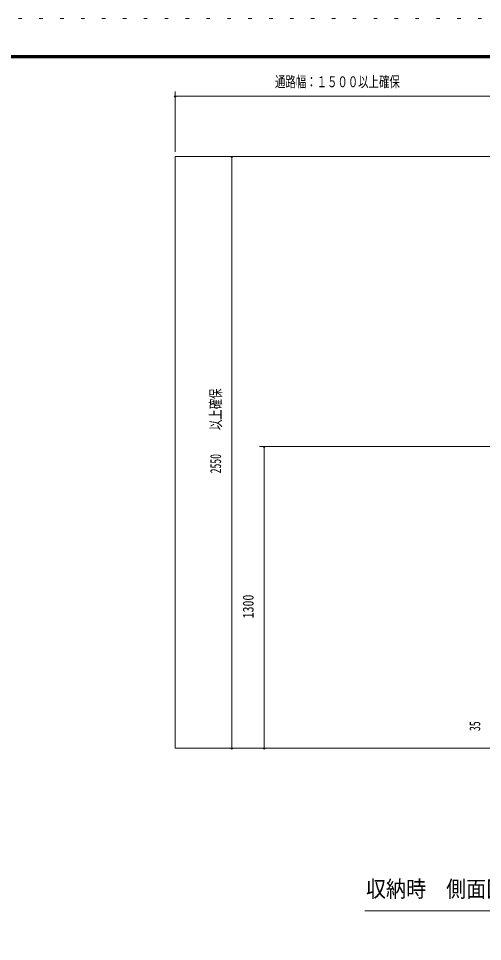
# Model space of a CAD drawing. Units: millimetres, scale not verified. Extents: x -11302 to 11317, y -7291 to 7278.
# Drawn here: x -4552 to -2554, y 3300 to 7278 of the extents above; entities that cross this region are included whole.
import ezdxf
from ezdxf.enums import TextEntityAlignment as Align

# ---------------------------------------------------------------- set-up
doc = ezdxf.new("R2010")
doc.units = ezdxf.units.MM
doc.header["$LTSCALE"] = 30
doc.linetypes.add('USER6', pattern=[3, 0.5, -2.5])
for name, color, linetype, lineweight in [('0-1_0-00', 4, 'Continuous', 18), ('0-2_2ラック-03BODL', 7, 'Continuous', 18), ('0-A_2ラック-F寸法', 3, 'Continuous', 18), ('0-F_F-E_J_ADD', 7, 'USER6', 18)]:
    doc.layers.add(name, color=color, linetype=linetype, lineweight=lineweight)
doc.styles.add('ＭＳ ゴシック', font='')
doc.styles.get('ＭＳ ゴシック').set_extended_font_data('MS Gothic')

msp = doc.modelspace()

# ---------------------------------------------------------------- linework, layer by layer
at = {"layer": '0-1_0-00', "color": 5}
for points in [[(377.69, 7117.92), (-11102.31, 7117.92), (-11102.31, -922.08), (377.69, -922.08)], [(376.68, 7116.92), (376.68, -921.08), (-11101.31, -921.08), (-11101.31, 7116.92)], [(375.68, 7115.92), (375.68, -920.08), (-11100.31, -920.08), (-11100.31, 7115.92)], [(374.68, 7114.92), (374.68, -919.08), (-11099.31, -919.08), (-11099.31, 7114.92)], [(373.69, 7113.92), (373.69, -918.08), (-11098.31, -918.08), (-11098.31, 7113.92)], [(372.69, 7112.92), (372.69, -917.08), (-11097.31, -917.08), (-11097.31, 7112.92)], [(371.68, 7111.92), (371.68, -916.08), (-11096.31, -916.08), (-11096.31, 7111.92)], [(370.69, 7110.92), (370.69, -915.08), (-11095.31, -915.08), (-11095.31, 7110.92)], [(369.68, 7109.92), (369.68, -914.08), (-11094.31, -914.08), (-11094.31, 7109.92)], [(368.69, 7108.92), (368.69, -913.08), (-11093.31, -913.08), (-11093.31, 7108.92)], [(367.68, 7107.92), (367.68, -912.08), (-11092.31, -912.08), (-11092.31, 7107.92)]]:
    msp.add_lwpolyline(points, close=True, dxfattribs=at)
at = {"layer": '0-2_2ラック-03BODL'}
for p, q in [((-412.53, 6682.8), (-3877.5, 6682.8)), ((-3877.5, 4132.8), (-3877.5, 6682.8)), ((-412.53, 4132.8), (-3877.5, 4132.8))]:
    msp.add_line(p, q, dxfattribs=at)
at = {"layer": '0-A_2ラック-F寸法'}
for p, q in [((-3877.5, 6962.8), (-3877.5, 6702.8)), ((-3873.5, 6942.8), (-3881.5, 6942.8)), ((-2341.5, 6942.8), (-3877.5, 6942.8)), ((-3629.54, 6682.8), (-3637.54, 6682.8)), ((-3633.54, 6682.8), (-3633.54, 4132.8)), ((-3513.54, 5432.8), (-630.27, 5432.8)), ((-3489.54, 5432.8), (-3497.54, 5432.8)), ((-3493.54, 4132.8), (-3493.54, 5432.8)), ((-3629.54, 4132.8), (-3637.54, 4132.8)), ((-3489.54, 4132.8), (-3497.54, 4132.8)), ((-3060.42, 3432.8), (-1380.42, 3432.8))]:
    msp.add_line(p, q, dxfattribs=at)
for centre in [(-3877.5, 6942.8), (-3633.54, 6682.8), (-3493.54, 5432.8), (-3633.54, 4132.8), (-3493.54, 4132.8)]:
    msp.add_arc(centre, 4, 180, 0, dxfattribs=at)
at = {"layer": '0-F_F-E_J_ADD', "color": 5}
msp.add_lwpolyline([(577.69, 7277.92), (577.69, -1122.08), (-11302.31, -1122.08), (-11302.31, 7277.92)], close=True, dxfattribs=at)

# ---------------------------------------------------------------- texts
at = {"layer": '0-A_2ラック-F寸法', "color": 7, "style": 'ＭＳ ゴシック'}
for s, height, width, p in [('通路幅：１５００以上確保', 46.89, 0.7, (-3447.05, 6967.6)), ('収納時\u3000側面図\u3000Ｓ＝１／２０', 70.33, 0.9, (-3055.62, 3470.66))]:
    msp.add_text(s, height=height, dxfattribs=dict(at, width=width)).set_placement(p, align=Align.BOTTOM_LEFT)
for s, width, p in [('以上確保', 0.7, (-3665.45, 5504)), ('2550', 0.65, (-3665.45, 5318)), ('1300', 0.8, (-3525.45, 4693)), ('35', 0.65, (-2549.33, 4207.57))]:
    msp.add_text(s, height=46.89, rotation=90, dxfattribs=dict(at, width=width)).set_placement(p, align=Align.BOTTOM_LEFT)

doc.saveas('drawing.dxf')
